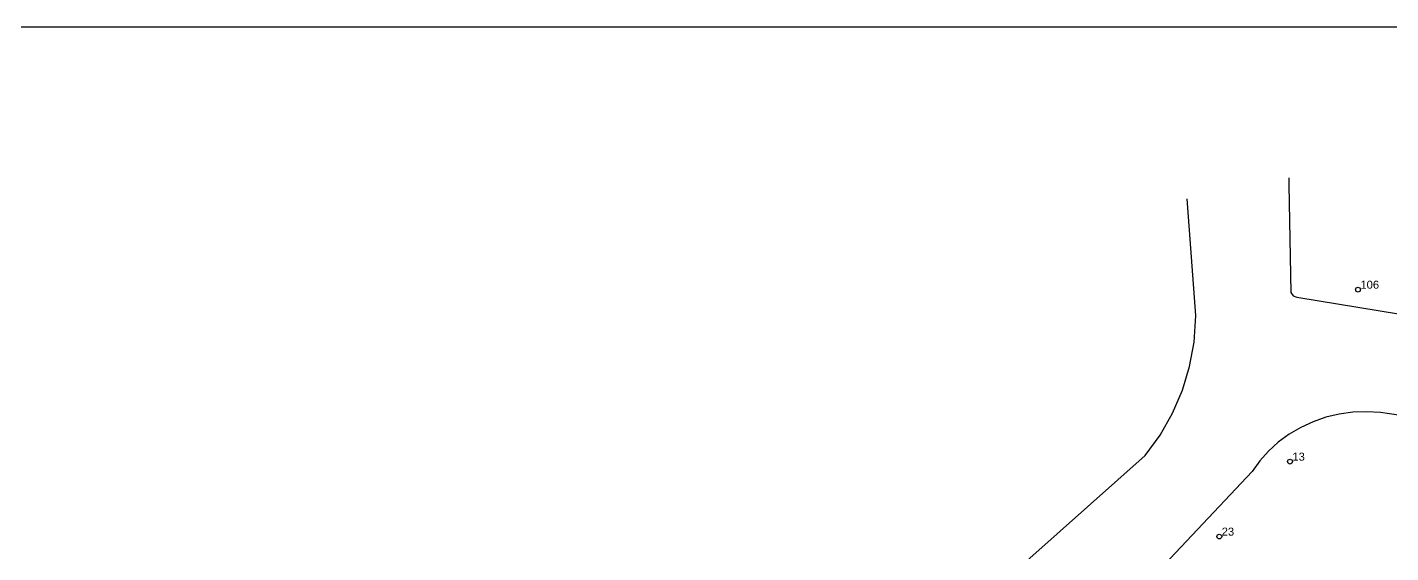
# Model space of a CAD drawing. Header units: inches. Extents: x 950 to 3755, y 850 to 1444.
# Drawn here: x 1178 to 1505.1, y 1317.9 to 1444 of the extents above; entities that cross this region are included whole.
import ezdxf

# ---------------------------------------------------------------- set-up
doc = ezdxf.new("R2010")
doc.units = ezdxf.units.IN
doc.header["$MEASUREMENT"] = 0
doc.layers.add('Quadra', color=98, linetype='Continuous')
doc.styles.add('DIGICADE', font='arial.ttf')

msp = doc.modelspace()

# ---------------------------------------------------------------- linework, layer by layer
msp.add_lwpolyline([(949.69, 850), (1788.25, 850), (1788.25, 1444), (949.69, 1444), (949.69, 850)])
at = {"layer": 'Quadra', "color": 4}
for points in [[(1480.62, 1407.91), (1480.64, 1406.13), (1481.17, 1380.35), (1481.7, 1379.6), (1482.6, 1379.21), (1551.33, 1367.99)], [(1480.62, 1407.91), (1480.64, 1406.13), (1481.17, 1380.35), (1481.7, 1379.6), (1482.6, 1379.21), (1551.33, 1367.99)], [(1321.94, 1155.82), (1326.76, 1201.89), (1335.36, 1260.44), (1337.4, 1271.3), (1377.79, 1280.31), (1446.21, 1341.24), (1449.76, 1346.17), (1452.74, 1351.42), (1455.12, 1356.93), (1456.86, 1362.63), (1457.94, 1368.47), (1458.35, 1374.83), (1456.29, 1402.85)], [(1547.29, 1345), (1504.79, 1351.27), (1502.63, 1351.57), (1499.33, 1351.76), (1496.02, 1351.64), (1492.75, 1351.18), (1489.56, 1350.42), (1486.47, 1349.34), (1483.51, 1347.99), (1480.72, 1346.35), (1478.13, 1344.45), (1475.76, 1342.3), (1473.66, 1339.94), (1471.84, 1337.39), (1440.36, 1304.01), (1419.23, 1281.32), (1384.25, 1243.79)]]:
    msp.add_lwpolyline(points, dxfattribs=at)
at = {"layer": 'Quadra'}
msp.add_lwpolyline([(1321.94, 1155.82), (1326.76, 1201.89), (1335.36, 1260.44), (1337.4, 1271.3), (1377.79, 1280.31), (1446.21, 1341.24), (1449.76, 1346.17), (1452.74, 1351.42), (1455.12, 1356.93), (1456.86, 1362.63), (1457.94, 1368.47), (1458.35, 1374.83), (1456.29, 1402.85)], dxfattribs=at)
for centre in [(1497.25, 1381.04), (1497.25, 1381.04), (1480.94, 1339.79), (1480.94, 1339.79), (1463.97, 1321.8), (1463.97, 1321.8)]:
    msp.add_circle(centre, 0.576, dxfattribs=at)

# ---------------------------------------------------------------- texts
at = {"layer": 'Quadra', "char_height": 1.92, "attachment_point": 1, "style": 'DIGICADE'}
for s, insert, width in [('\\fArial|b0|i0|c0|p34;\\W1.0000000000;\\T1.0000000000;\\o\\l106', (1497.83, 1383.19), 4.9283), ('\\fArial|b0|i0|c0|p34;\\W1.0000000000;\\T1.0000000000;\\o\\l106', (1497.83, 1383.19), 4.9283), ('\\fArial|b0|i0|c0|p34;\\W1.0000000000;\\T1.0000000000;\\o\\l13', (1481.51, 1341.94), 3.4366), ('\\fArial|b0|i0|c0|p34;\\W1.0000000000;\\T1.0000000000;\\o\\l13', (1481.51, 1341.94), 3.4366), ('\\fArial|b0|i0|c0|p34;\\W1.0000000000;\\T1.0000000000;\\o\\l23', (1464.55, 1323.95), 3.6501), ('\\fArial|b0|i0|c0|p34;\\W1.0000000000;\\T1.0000000000;\\o\\l23', (1464.55, 1323.95), 3.6501)]:
    msp.add_mtext(s, dxfattribs=dict(at, insert=insert, width=width))

doc.saveas('drawing.dxf')
